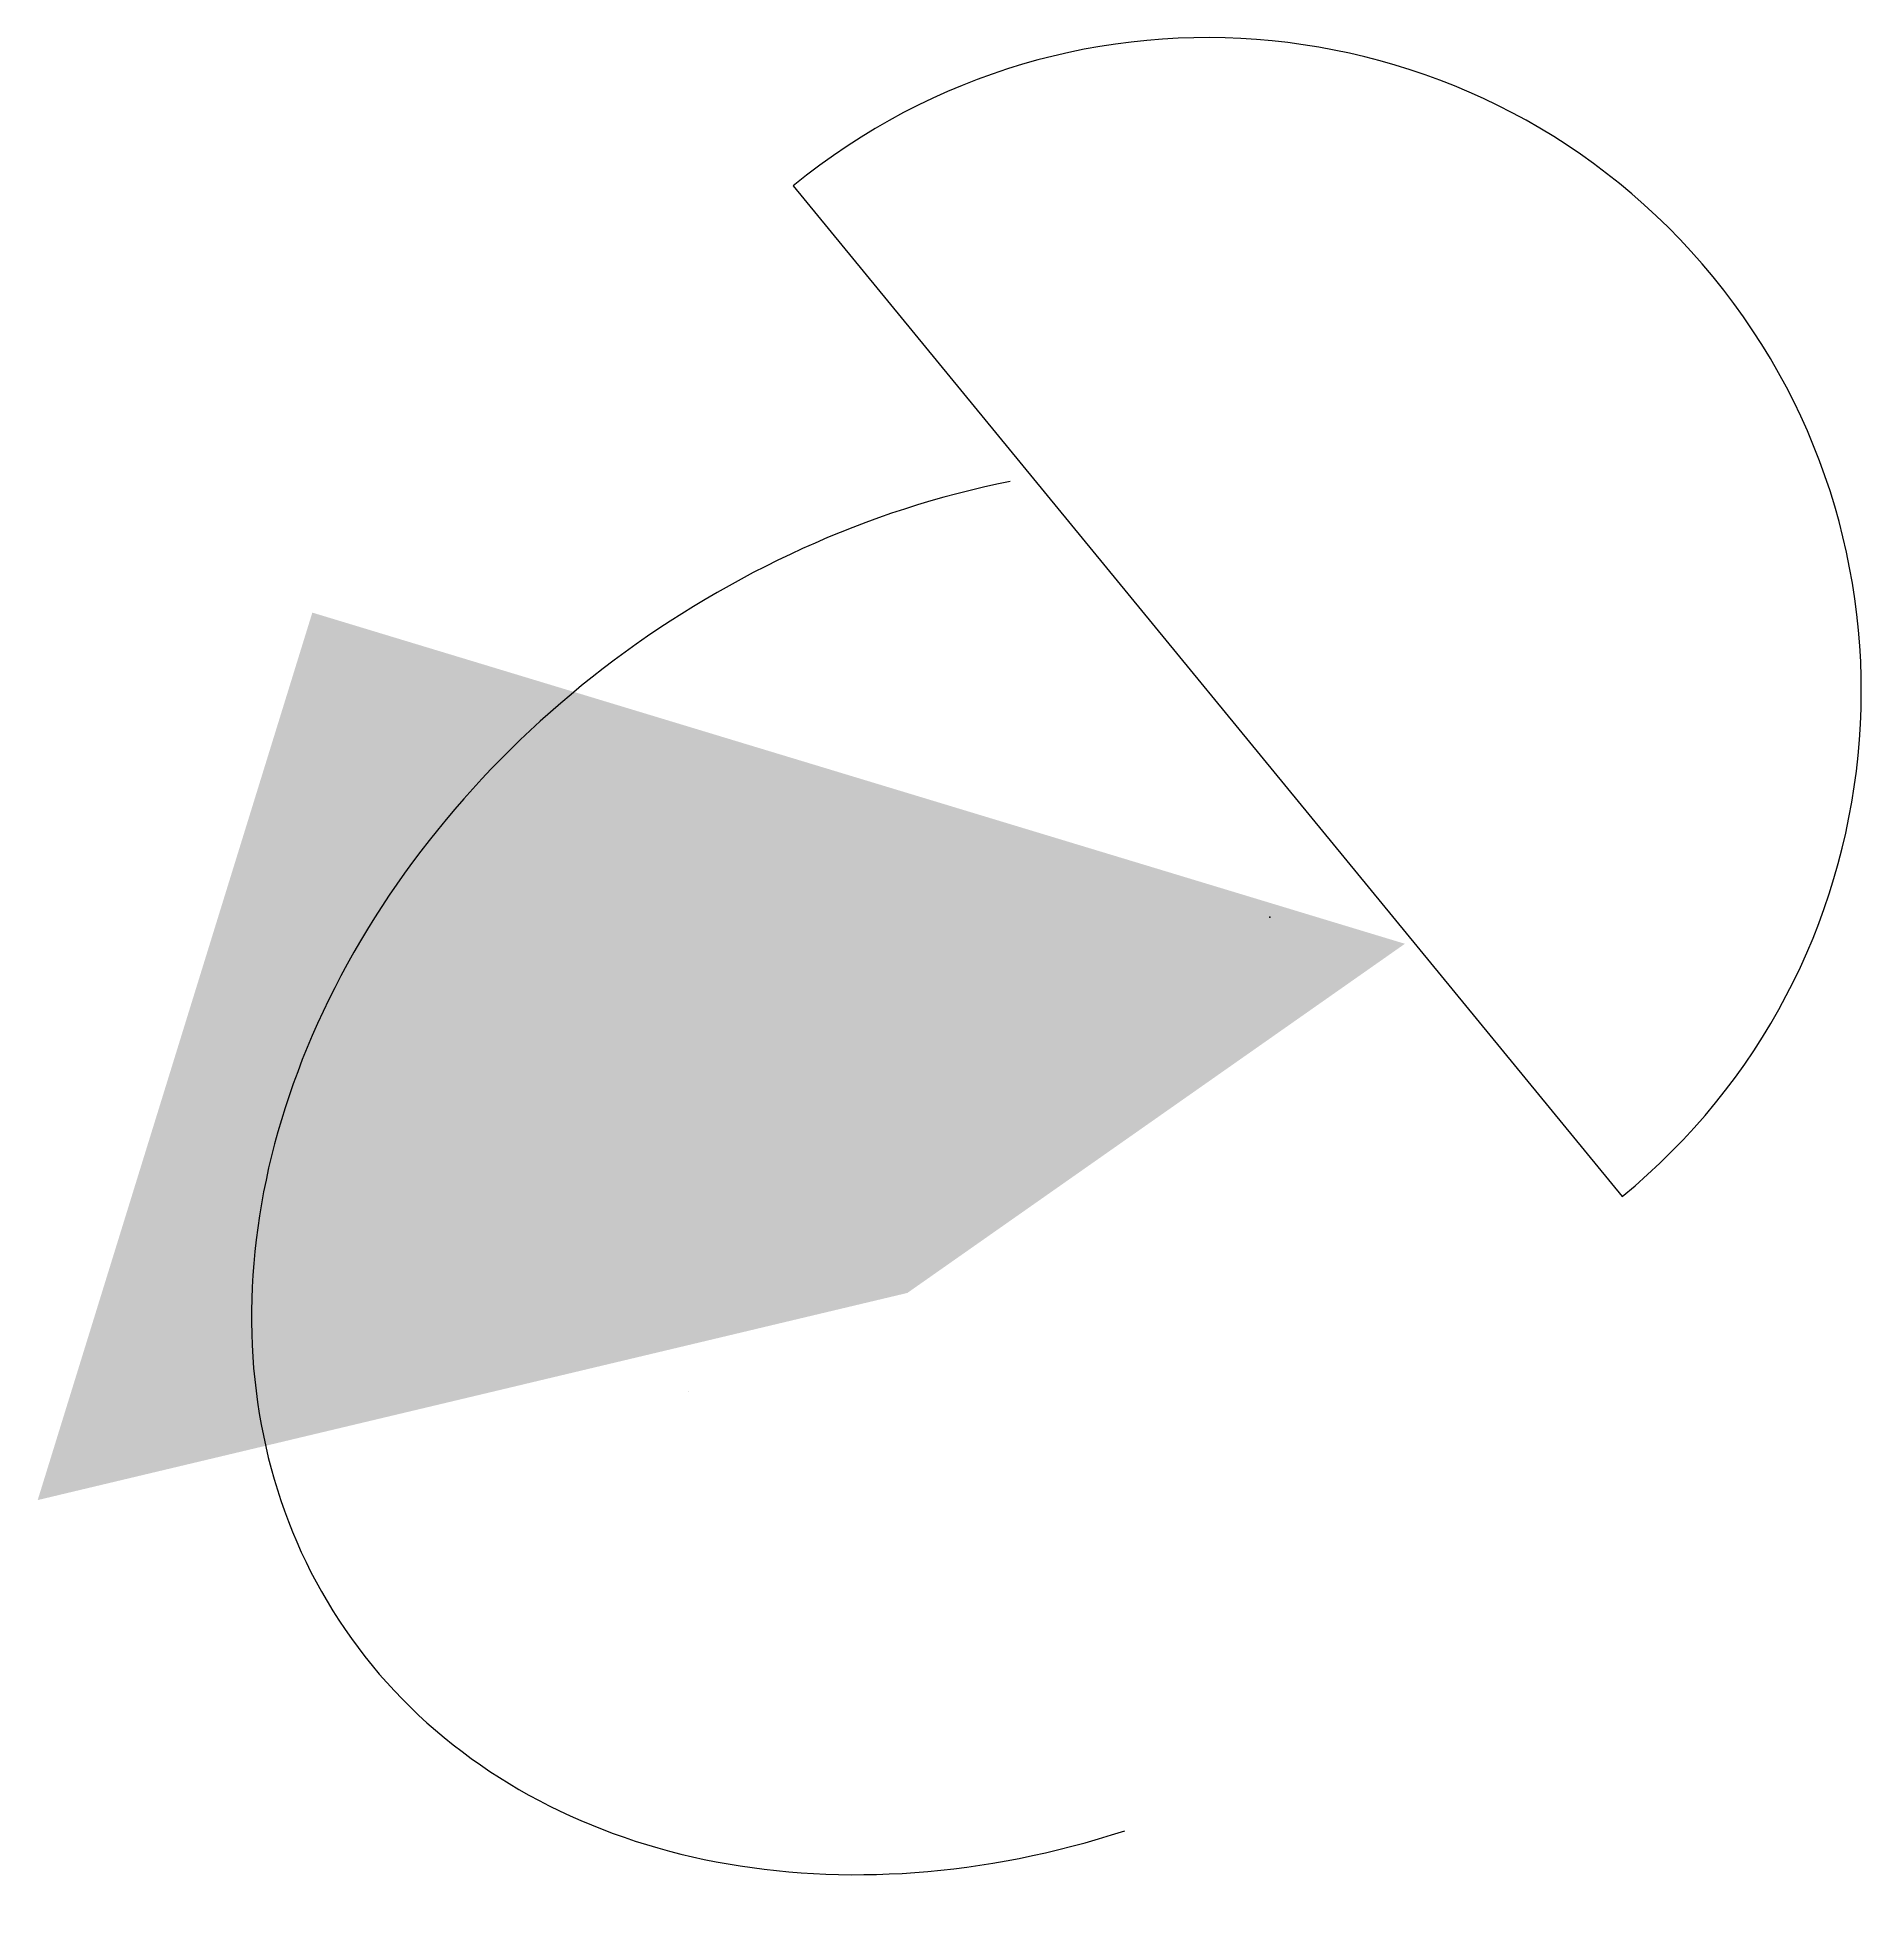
# Model space of a CAD drawing. Header units: inches. Extents: x -2667 to 4813, y -2176 to 5554.
import ezdxf

# ---------------------------------------------------------------- set-up
doc = ezdxf.new("R2010")
doc.units = ezdxf.units.IN

msp = doc.modelspace()

# ---------------------------------------------------------------- linework, layer by layer
msp.add_point((2386, 1947.2, 3444.6))
msp.add_solid([(899.7, 405.3), (-2667.4, -444.3), (2940.6, 1837.6), (-1540.9, 3196.1)])
at = {"layer": 'A'}
msp.add_lwpolyline([(3831.5, 800.4, 1), (432, 4946.7)], format="xyb", close=True, dxfattribs=at)
msp.add_circle((-2300, -1845.7, 4431.2), 1e-13, dxfattribs=at)
msp.add_ellipse((1340.1, 910, 2661), major_axis=(2744.5, 1888.2, -1970.2), ratio=0.686532, start_param=1.074853, end_param=4.355284, dxfattribs=at)

# ---------------------------------------------------------------- texts
msp.add_text('T', height=2.5, dxfattribs=at).set_placement((0, 0))

doc.saveas('drawing.dxf')
